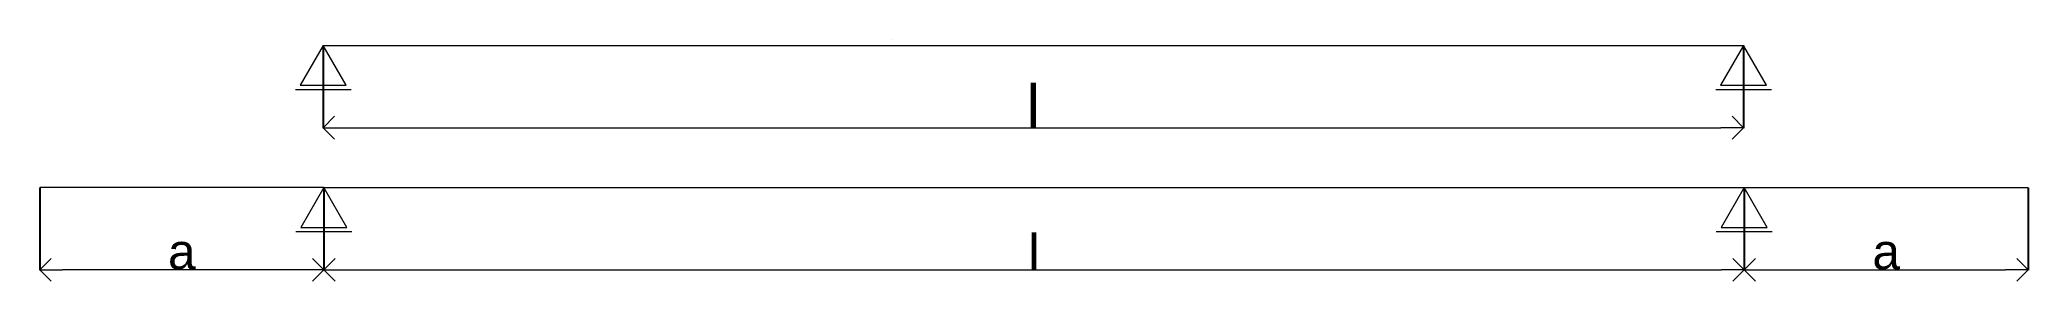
# Model space of a CAD drawing. Header units: millimetres. Extents: x -998 to 6002, y -831 to 20.
import ezdxf

# ---------------------------------------------------------------- set-up
doc = ezdxf.new("R2010")
doc.units = ezdxf.units.MM
doc.layers.add('Cotas', color=10, linetype='Continuous')
doc.styles.add('Anotativo', font='arial.ttf')
doc.dimstyles.new('ISO-25', dxfattribs={"dimtxt": 100, "dimasz": 5, "dimexe": 1.25, "dimexo": 0.625, "dimtad": 1, "dimtxsty": 'Anotativo', "dimcen": 2.5, "dimclrd": 256, "dimclre": 256, "dimclrt": 256, "dimadec": 0, "dimazin": 0, "dimtfac": 1, "dimtmove": 0, "dimatfit": 3, "dimfxl": 1, "dimlwd": -1, "dimarcsym": 0})

# ---------------------------------------------------------------- blocks, each defined once
blk = doc.blocks.new('_Open90')
at = {"color": 0, "linetype": 'ByBlock', "lineweight": -2}
for p, q in [((0, 0), (-1, 0)), ((-0.5, 0.5), (0, 0)), ((0, 0), (-0.5, -0.5))]:
    blk.add_line(p, q, dxfattribs=at)
blk = doc.blocks.new('*D1')
at = {"layer": 'Cotas', "lineweight": -2, "transparency": 16777216}
for p, q in [((0, -0.6), (0, -291.2)), ((5000, -0.6), (5000, -291.2))]:
    blk.add_line(p, q, dxfattribs=at)
at = {"layer": 'Cotas', "lineweight": 5, "transparency": 16777216}
blk.add_line((80, -290), (4920, -290), dxfattribs=at)
at = {"layer": 'Defpoints', "color": 0, "transparency": 16777216}
for p in [(0, 0), (5000, 0), (5000, -290)]:
    blk.add_point(p, dxfattribs=at)
at = {"layer": 'Cotas', "lineweight": 5, "transparency": 16777216, "xscale": 80, "yscale": 80, "zscale": 80, "rotation": 180}
blk.add_blockref('_Open90', (0, -290), dxfattribs=at)
at = {"layer": 'Cotas', "lineweight": 5, "transparency": 16777216, "xscale": 80, "yscale": 80, "zscale": 80}
blk.add_blockref('_Open90', (5000, -290), dxfattribs=at)
at = {"layer": 'Cotas', "lineweight": 5, "transparency": 16777216, "insert": (2500, -214.3), "char_height": 150, "attachment_point": 5, "style": 'Anotativo'}
blk.add_mtext('l', dxfattribs=at)
blk = doc.blocks.new('*D2')
at = {"layer": 'Cotas', "lineweight": -2, "transparency": 16777216}
for p, q in [((2, -502), (2, -792.6)), ((5002, -502), (5002, -792.6))]:
    blk.add_line(p, q, dxfattribs=at)
at = {"layer": 'Cotas', "lineweight": 5, "transparency": 16777216}
blk.add_line((82, -791.4), (4922, -791.4), dxfattribs=at)
at = {"layer": 'Defpoints', "color": 0, "transparency": 16777216}
for p in [(2, -501.4), (5002, -501.4), (5002, -791.4)]:
    blk.add_point(p, dxfattribs=at)
at = {"layer": 'Cotas', "lineweight": 5, "transparency": 16777216, "xscale": 80, "yscale": 80, "zscale": 80, "rotation": 180}
blk.add_blockref('_Open90', (2, -791.4), dxfattribs=at)
at = {"layer": 'Cotas', "lineweight": 5, "transparency": 16777216, "xscale": 80, "yscale": 80, "zscale": 80}
blk.add_blockref('_Open90', (5002, -791.4), dxfattribs=at)
at = {"layer": 'Cotas', "lineweight": 5, "transparency": 16777216, "insert": (2502, -728.2), "char_height": 125, "attachment_point": 5, "style": 'Anotativo'}
blk.add_mtext('l', dxfattribs=at)
blk = doc.blocks.new('*D3')
at = {"layer": 'Cotas', "lineweight": -2, "transparency": 16777216}
for p, q in [((-998, -502), (-998, -792.6)), ((2, -502), (2, -792.6))]:
    blk.add_line(p, q, dxfattribs=at)
at = {"layer": 'Cotas', "lineweight": 5, "transparency": 16777216}
blk.add_line((-78, -791.4), (-918, -791.4), dxfattribs=at)
at = {"layer": 'Defpoints', "color": 0, "transparency": 16777216}
for p in [(-998, -501.4), (2, -501.4), (-998, -791.4)]:
    blk.add_point(p, dxfattribs=at)
at = {"layer": 'Cotas', "lineweight": 5, "transparency": 16777216, "xscale": 80, "yscale": 80, "zscale": 80, "rotation": 180}
blk.add_blockref('_Open90', (-998, -791.4), dxfattribs=at)
at = {"layer": 'Cotas', "lineweight": 5, "transparency": 16777216, "xscale": 80, "yscale": 80, "zscale": 80}
blk.add_blockref('_Open90', (2, -791.4), dxfattribs=at)
at = {"layer": 'Cotas', "lineweight": 5, "transparency": 16777216, "insert": (-498, -727.2), "char_height": 125, "attachment_point": 5, "style": 'Anotativo'}
blk.add_mtext('a', dxfattribs=at)
blk = doc.blocks.new('*D4')
at = {"layer": 'Cotas', "lineweight": -2, "transparency": 16777216}
for p, q in [((5002, -502), (5002, -792.6)), ((6002, -502), (6002, -792.6))]:
    blk.add_line(p, q, dxfattribs=at)
at = {"layer": 'Cotas', "lineweight": 5, "transparency": 16777216}
blk.add_line((5082, -791.4), (5922, -791.4), dxfattribs=at)
at = {"layer": 'Defpoints', "color": 0, "transparency": 16777216}
for p in [(5002, -501.4), (6002, -501.4), (6002, -791.4)]:
    blk.add_point(p, dxfattribs=at)
at = {"layer": 'Cotas', "lineweight": 5, "transparency": 16777216, "xscale": 80, "yscale": 80, "zscale": 80, "rotation": 180}
blk.add_blockref('_Open90', (5002, -791.4), dxfattribs=at)
at = {"layer": 'Cotas', "lineweight": 5, "transparency": 16777216, "xscale": 80, "yscale": 80, "zscale": 80}
blk.add_blockref('_Open90', (6002, -791.4), dxfattribs=at)
at = {"layer": 'Cotas', "lineweight": 5, "transparency": 16777216, "insert": (5502, -727.2), "char_height": 125, "attachment_point": 5, "style": 'Anotativo'}
blk.add_mtext('a', dxfattribs=at)

msp = doc.modelspace()

# ---------------------------------------------------------------- linework, layer by layer
at = {"lineweight": 13}
for p, q in [((0, 0), (5000, 0)), ((2.047, -501.38), (-997.953, -501.38)), ((2.047, -501.38), (5002.047, -501.38)), ((5002.047, -501.38), (6002.047, -501.38))]:
    msp.add_line(p, q, dxfattribs=at)
for points in [[(80.748, -139.86), (0, 0), (-80.748, -139.86)], [(2000, 20), (2000, 20)], [(5080.748, -139.86), (5000, 0), (4919.252, -139.86)], [(82.796, -641.24), (2.047, -501.38), (-78.701, -641.24)], [(5082.796, -641.24), (5002.047, -501.38), (4921.299, -641.24)]]:
    msp.add_lwpolyline(points, close=True, dxfattribs=at)
for points in [[(-98.069, -154.86), (98.069, -154.86)], [(4901.931, -154.86), (5098.069, -154.86)], [(-96.022, -656.24), (100.116, -656.24)], [(4903.978, -656.24), (5100.116, -656.24)]]:
    msp.add_lwpolyline(points, dxfattribs=at)

# ---------------------------------------------------------------- dimensions: what is measured, and where the dimension line sits
at = {"layer": 'Cotas', "lineweight": 5}
for base, p1, p2, text, override, picture, middle in [((5000, -289.974), (0, 0), (5000, 0), 'l', {"dimtxt": 150, "dimasz": 80, "dimblk1": 'Open90', "dimblk2": 'Open90', "dimsah": 1, "dimlwd": 5}, '*D1', (2500, -214.349)), ((-997.953, -791.353), (2.047, -501.38), (-997.953, -501.38), 'a', {"dimtxt": 125, "dimasz": 80, "dimblk1": 'Open90', "dimblk2": 'Open90', "dimsah": 1, "dimlwd": 5}, '*D3', (-497.953, -727.205)), ((5002.047, -791.353), (2.047, -501.38), (5002.047, -501.38), 'l', {"dimtxt": 125, "dimasz": 80, "dimblk1": 'Open90', "dimblk2": 'Open90', "dimsah": 1, "dimlwd": 5}, '*D2', (2502.047, -728.228)), ((6002.047, -791.353), (5002.047, -501.38), (6002.047, -501.38), 'a', {"dimtxt": 125, "dimasz": 80, "dimblk1": 'Open90', "dimblk2": 'Open90', "dimsah": 1, "dimlwd": 5}, '*D4', (5502.047, -727.205))]:
    dim = msp.add_linear_dim(base=base, p1=p1, p2=p2, text=text, dimstyle='ISO-25', override=override, dxfattribs=at)
    dim.commit()
    dim.dimension.update_dxf_attribs({"geometry": picture, "text_midpoint": middle})

doc.saveas('drawing.dxf')
